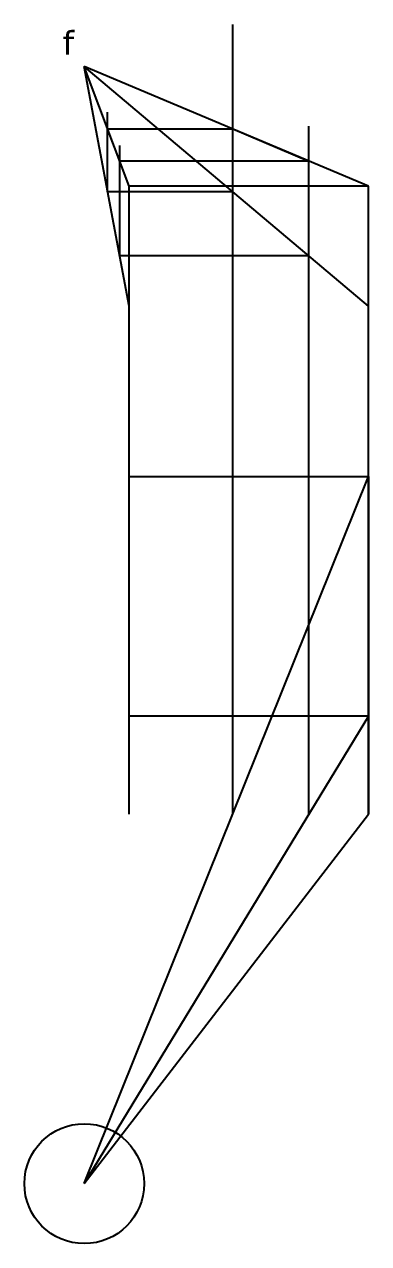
# Model space of a CAD drawing. Header units: inches. Extents: x -73 to 108, y -10 to 9.
# Drawn here: x 7.9 to 10.77, y -7.29 to 2.88 of the extents above; entities that cross this region are included whole.
import ezdxf

# ---------------------------------------------------------------- set-up
doc = ezdxf.new("R2010")
doc.units = ezdxf.units.IN
doc.header["$MEASUREMENT"] = 0
doc.styles.get("Standard").update_dxf_attribs({"font": 'verdana_1.ttf'})

msp = doc.modelspace()

# ---------------------------------------------------------------- linework, layer by layer
at = {"color": 40, "true_color": 0xf8d731}
for p, q in [((9.639, -3.706), (9.639, 2.883)), ((8.594, 1.487), (8.594, 2.151)), ((8.594, 2.01), (9.639, 2.01)), ((8.695, 1.742), (8.594, 2.01)), ((9.639, 2.01), (10.275, 1.742)), ((10.275, 0.952), (10.275, 2.034)), ((8.695, 0.952), (8.695, 1.871)), ((10.275, 1.742), (8.695, 1.742)), ((9.639, 1.487), (8.594, 1.487)), ((10.275, 0.952), (8.695, 0.952)), ((10.275, -3.706), (10.275, 0.952)), ((8.399, -6.789), (10.773, -0.888)), ((10.773, -2.888), (8.399, -6.789))]:
    msp.add_line(p, q, dxfattribs=at)
at = {"color": 217, "true_color": 0x93278f}
for p, q in [((10.773, 0.532), (8.399, 2.532)), ((8.773, 0.532), (8.399, 2.532)), ((10.773, 1.532), (8.399, 2.532)), ((8.773, 1.532), (8.399, 2.532)), ((10.773, 1.532), (8.773, 1.532)), ((8.773, 0.532), (8.773, 1.532)), ((10.773, 0.532), (10.773, 1.532)), ((8.773, -3.706), (8.773, 0.532)), ((10.773, -3.706), (10.773, 0.532)), ((8.399, -6.789), (10.773, -3.706))]:
    msp.add_line(p, q, dxfattribs=at)
for p, q in [((8.773, -0.888), (10.773, -0.888)), ((8.773, -3.706), (8.773, -0.888)), ((10.773, -0.888), (10.773, -3.706)), ((10.773, -2.888), (8.773, -2.888))]:
    msp.add_line(p, q)
msp.add_circle((8.399, -6.789), 0.5)

# ---------------------------------------------------------------- texts
at = {"color": 1}
msp.add_text('f', height=0.2, dxfattribs=at).set_placement((8.217, 2.629))

doc.saveas('drawing.dxf')
